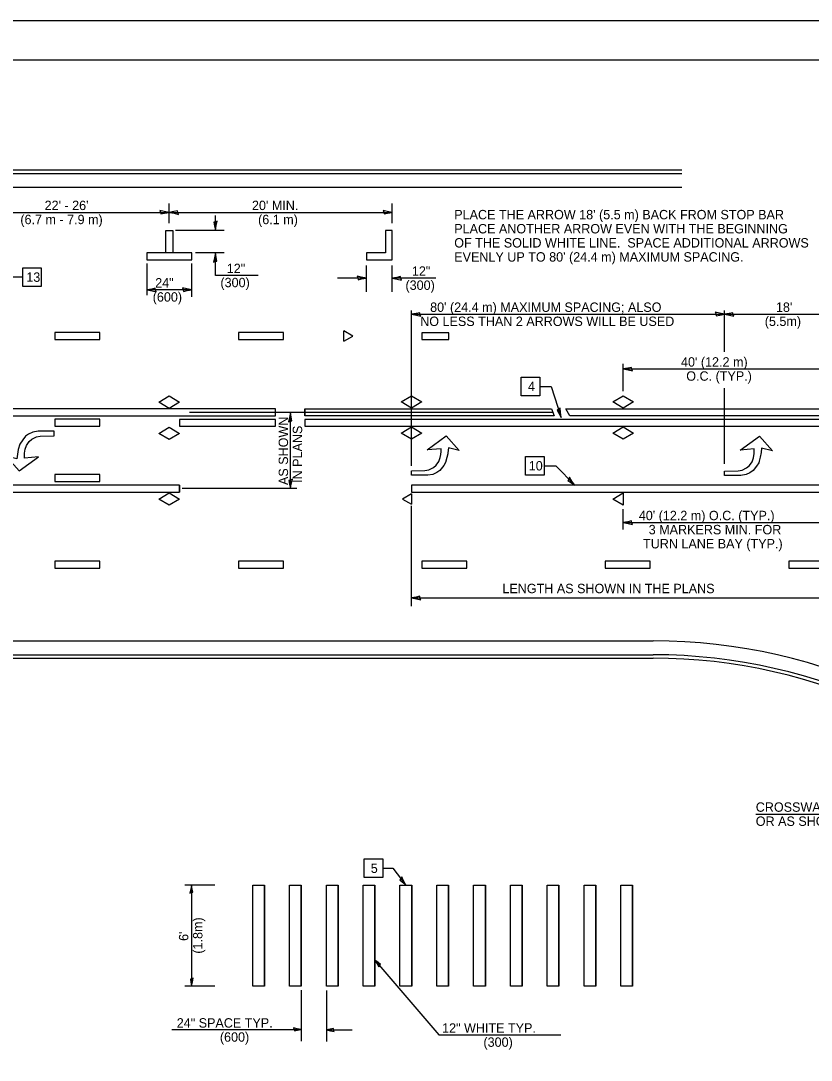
# Model space of a CAD drawing. Extents: x 100068 to 100255, y 99000 to 99022.
# Drawn here: x 100137.55 to 100147.65, y 99008.73 to 99022 of the extents above; entities that cross this region are included whole.
import ezdxf

# ---------------------------------------------------------------- set-up
doc = ezdxf.new("R2010")
doc.units = 0
for name, color, linetype in [('Design_PR_PMK Solid Line', 7, 'Continuous'), ('Design_PR_PMK Symbols', 7, 'Continuous'), ('Design_PR_Reflective Markers', 7, 'Continuous'), ('Design_PR_Roadway Dimensions', 7, 'Continuous'), ('Design_PR_Roadway Notes', 7, 'Continuous'), ('ROW_PR_Notes', 7, 'Continuous'), ('Sheets_50 Reference Boundary', 7, 'Continuous'), ('Sheets_General Details', 7, 'Continuous'), ('Sheets_Printer Plotting Border', 7, 'Continuous'), ('Topo_EOP', 7, 'Continuous')]:
    doc.layers.add(name, color=color, linetype=linetype)

msp = doc.modelspace()

# ---------------------------------------------------------------- linework, layer by layer
at = {"layer": 'Design_PR_PMK Solid Line'}
for p, q in [((100144.563, 99016.955), (100144.515, 99017.043)), ((100142.541, 99016.07), (100142.541, 99015.982))]:
    msp.add_line(p, q, dxfattribs=at)
at = {"layer": 'Design_PR_PMK Symbols'}
for p, q in [((100140.084, 99016.999), (100139.704, 99016.999)), ((100141.18, 99017.043), (100141.18, 99016.955)), ((100137.987, 99016.116), (100138.562, 99016.116)), ((100139.578, 99016.07), (100139.578, 99015.982))]:
    msp.add_line(p, q, dxfattribs=at)
for points in [[(100139.402, 99019.323), (100139.491, 99019.323), (100139.491, 99019.035), (100139.402, 99019.035)], [(100141.965, 99019.035), (100141.965, 99018.947), (100142.296, 99018.947), (100142.296, 99019.323), (100142.208, 99019.323), (100142.208, 99019.035)], [(100139.734, 99019.035), (100139.159, 99019.035), (100139.159, 99018.947), (100139.734, 99018.947)], [(100138.562, 99018.018), (100137.987, 99018.018), (100137.987, 99017.929), (100138.562, 99017.929)], [(100140.331, 99017.929), (100140.906, 99017.929), (100140.906, 99018.018), (100140.331, 99018.018)], [(100142.675, 99017.929), (100143.018, 99017.929), (100143.018, 99018.017), (100142.675, 99018.017)], [(100139.312, 99017.13), (100139.445, 99017.209), (100139.577, 99017.13), (100139.445, 99017.051)], [(100142.408, 99017.133), (100142.542, 99017.212), (100142.673, 99017.133), (100142.542, 99017.053)], [(100145.114, 99017.133), (100145.248, 99017.212), (100145.379, 99017.134), (100145.248, 99017.054)], [(100140.805, 99017.043), (100130.476, 99017.043), (100130.476, 99016.957), (100140.805, 99016.957)], [(100141.18, 99016.955), (100141.18, 99017.043), (100144.331, 99017.043), (100144.366, 99016.955)], [(100144.563, 99016.955), (100144.515, 99017.043), (100148.058, 99017.043), (100148.058, 99016.955)], [(100137.987, 99016.824), (100138.562, 99016.824), (100138.562, 99016.912), (100137.987, 99016.912)], [(100139.312, 99016.732), (100139.445, 99016.811), (100139.577, 99016.732), (100139.445, 99016.653)], [(100139.578, 99016.822), (100140.805, 99016.822), (100140.805, 99016.91), (100139.578, 99016.91)], [(100141.18, 99016.822), (100148.058, 99016.822), (100148.058, 99016.91), (100141.18, 99016.91)], [(100142.409, 99016.735), (100142.542, 99016.814), (100142.674, 99016.736), (100142.543, 99016.656)], [(100145.114, 99016.735), (100145.248, 99016.814), (100145.379, 99016.736), (100145.248, 99016.656)], [(100137.365, 99016.441), (100137.53, 99016.254), (100137.776, 99016.433), (100137.597, 99016.417), (100137.598, 99016.477), (100137.606, 99016.53), (100137.623, 99016.579), (100137.658, 99016.626), (100137.692, 99016.656), (100137.751, 99016.686), (100137.8, 99016.697), (100137.975, 99016.7), (100137.976, 99016.758), (100137.771, 99016.758), (100137.703, 99016.746), (100137.65, 99016.722), (100137.611, 99016.694), (100137.575, 99016.648), (100137.537, 99016.593), (100137.518, 99016.524), (100137.509, 99016.466), (100137.501, 99016.405)], [(100142.74, 99016.52), (100142.986, 99016.699), (100143.151, 99016.512), (100143.015, 99016.548), (100143.006, 99016.483), (100143.005, 99016.47), (100142.995, 99016.425), (100142.978, 99016.359), (100142.954, 99016.323), (100142.904, 99016.259), (100142.867, 99016.232), (100142.813, 99016.208), (100142.75, 99016.196), (100142.54, 99016.196), (100142.541, 99016.254), (100142.714, 99016.256), (100142.764, 99016.267), (100142.822, 99016.295), (100142.857, 99016.325), (100142.892, 99016.372), (100142.91, 99016.422), (100142.915, 99016.46), (100142.919, 99016.499), (100142.919, 99016.536)], [(100146.742, 99016.517), (100146.987, 99016.696), (100147.152, 99016.509), (100147.015, 99016.545), (100147.008, 99016.486), (100146.998, 99016.427), (100146.985, 99016.377), (100146.979, 99016.356), (100146.948, 99016.311), (100146.907, 99016.257), (100146.866, 99016.228), (100146.817, 99016.206), (100146.749, 99016.192), (100146.54, 99016.193), (100146.542, 99016.251), (100146.717, 99016.254), (100146.767, 99016.264), (100146.823, 99016.292), (100146.86, 99016.323), (100146.893, 99016.37), (100146.911, 99016.419), (100146.919, 99016.475), (100146.92, 99016.534)], [(100137.987, 99016.116), (100138.562, 99016.116), (100138.562, 99016.205), (100137.987, 99016.205)], [(100139.578, 99016.072), (100130.476, 99016.072), (100130.476, 99015.982), (100139.578, 99015.982)], [(100142.541, 99015.982), (100148.058, 99015.982), (100148.058, 99016.07), (100142.541, 99016.07)], [(100139.312, 99015.892), (100139.446, 99015.971), (100139.577, 99015.892), (100139.446, 99015.813)], [(100145.112, 99015.893), (100145.246, 99015.971), (100145.246, 99015.816)], [(100138.562, 99015.099), (100137.987, 99015.099), (100137.987, 99015.011), (100138.562, 99015.011)], [(100140.331, 99015.011), (100140.906, 99015.011), (100140.906, 99015.099), (100140.331, 99015.099)], [(100142.675, 99015.011), (100143.249, 99015.011), (100143.249, 99015.099), (100142.675, 99015.099)], [(100145.593, 99015.099), (100145.018, 99015.099), (100145.018, 99015.011), (100145.593, 99015.011)], [(100147.362, 99015.011), (100147.937, 99015.011), (100147.937, 99015.099), (100147.362, 99015.099)]]:
    msp.add_lwpolyline(points, close=True, dxfattribs=at)
at = {"layer": 'Design_PR_Reflective Markers'}
for p, q in [((100141.792, 99017.974), (100141.679, 99018.039)), ((100141.679, 99017.909), (100141.679, 99018.039)), ((100141.679, 99017.909), (100141.792, 99017.974)), ((100142.541, 99015.959), (100142.428, 99015.893)), ((100142.428, 99015.893), (100142.541, 99015.828)), ((100142.541, 99015.959), (100142.541, 99015.828))]:
    msp.add_line(p, q, dxfattribs=at)
at = {"layer": 'Design_PR_Roadway Notes'}
for p, q in [((100139.446, 99019.414), (100139.446, 99019.667)), ((100142.296, 99019.414), (100142.296, 99019.667)), ((100137.103, 99019.553), (100139.446, 99019.553)), ((100139.446, 99019.553), (100142.296, 99019.553)), ((100140.036, 99019.323), (100140.036, 99019.513)), ((100140.149, 99019.323), (100139.528, 99019.323)), ((100140.149, 99019.035), (100139.781, 99019.035)), ((100140.036, 99018.748), (100140.036, 99019.035)), ((100139.164, 99018.496), (100139.164, 99018.902)), ((100139.734, 99018.477), (100139.734, 99018.902)), ((100141.965, 99018.541), (100141.965, 99018.875)), ((100142.296, 99018.541), (100142.296, 99018.875)), ((100137.575, 99018.727), (100137.428, 99018.727)), ((100140.584, 99018.748), (100140.036, 99018.748)), ((100141.965, 99018.714), (100141.597, 99018.714)), ((100142.853, 99018.714), (100142.296, 99018.714)), ((100139.734, 99018.564), (100139.164, 99018.564)), ((100142.541, 99016.319), (100142.541, 99018.301)), ((100142.541, 99018.253), (100146.542, 99018.253)), ((100146.542, 99017.772), (100146.542, 99018.301)), ((100146.542, 99018.253), (100148.058, 99018.253)), ((100145.246, 99017.27), (100145.246, 99017.621)), ((100145.246, 99017.554), (100147.819, 99017.554)), ((100144.182, 99017.331), (100144.326, 99017.331)), ((100144.326, 99017.331), (100144.454, 99016.935)), ((100146.542, 99016.342), (100146.542, 99017.308)), ((100144.349, 99016.999), (100140.084, 99016.999)), ((100140.995, 99016.026), (100140.995, 99016.999)), ((100144.236, 99016.318), (100144.384, 99016.318)), ((100144.384, 99016.318), (100144.628, 99016.07)), ((100141.079, 99016.026), (100139.611, 99016.026)), ((100142.541, 99014.526), (100142.541, 99015.805)), ((100145.246, 99015.504), (100145.246, 99015.765)), ((100145.246, 99015.593), (100147.819, 99015.593)), ((100142.541, 99014.631), (100148.058, 99014.631)), ((100146.94, 99011.87), (100149.916, 99011.87)), ((100142.175, 99011.179), (100142.304, 99011.179)), ((100142.304, 99011.179), (100142.47, 99010.961)), ((100140.029, 99010.961), (100139.646, 99010.961)), ((100139.733, 99010.961), (100139.733, 99009.674)), ((100142.075, 99010.007), (100142.893, 99009.053)), ((100140.029, 99009.674), (100139.646, 99009.674)), ((100141.134, 99009.621), (100141.134, 99008.97)), ((100141.455, 99009.617), (100141.455, 99008.967)), ((100139.48, 99009.12), (100141.134, 99009.12)), ((100141.455, 99009.115), (100141.782, 99009.115)), ((100142.893, 99009.053), (100144.448, 99009.053))]:
    msp.add_line(p, q, dxfattribs=at)
for points in [[(100139.328, 99019.578), (100139.337, 99019.555), (100139.341, 99019.533), (100139.387, 99019.543), (100139.446, 99019.553), (100139.383, 99019.565)], [(100139.565, 99019.528), (100139.555, 99019.551), (100139.552, 99019.573), (100139.506, 99019.563), (100139.446, 99019.553), (100139.51, 99019.542)], [(100142.178, 99019.578), (100142.187, 99019.555), (100142.191, 99019.533), (100142.237, 99019.543), (100142.296, 99019.553), (100142.233, 99019.565)], [(100140.061, 99019.441), (100140.038, 99019.432), (100140.016, 99019.428), (100140.026, 99019.382), (100140.036, 99019.323), (100140.048, 99019.386)], [(100140.011, 99018.917), (100140.034, 99018.926), (100140.056, 99018.93), (100140.047, 99018.976), (100140.036, 99019.035), (100140.025, 99018.972)], [(100137.575, 99018.609), (100137.575, 99018.846), (100137.812, 99018.846), (100137.812, 99018.609)], [(100141.846, 99018.739), (100141.855, 99018.716), (100141.859, 99018.694), (100141.905, 99018.703), (100141.965, 99018.714), (100141.901, 99018.725)], [(100142.415, 99018.689), (100142.405, 99018.712), (100142.402, 99018.734), (100142.356, 99018.724), (100142.296, 99018.714), (100142.36, 99018.702)], [(100139.282, 99018.539), (100139.273, 99018.562), (100139.269, 99018.584), (100139.223, 99018.575), (100139.164, 99018.564), (100139.227, 99018.553)], [(100139.615, 99018.589), (100139.625, 99018.566), (100139.628, 99018.544), (100139.674, 99018.554), (100139.734, 99018.564), (100139.67, 99018.576)], [(100142.66, 99018.228), (100142.65, 99018.251), (100142.647, 99018.273), (100142.601, 99018.263), (100142.541, 99018.253), (100142.605, 99018.242)], [(100146.423, 99018.278), (100146.433, 99018.255), (100146.436, 99018.233), (100146.482, 99018.243), (100146.542, 99018.253), (100146.478, 99018.265)], [(100146.66, 99018.228), (100146.651, 99018.251), (100146.647, 99018.273), (100146.601, 99018.263), (100146.542, 99018.253), (100146.605, 99018.242)], [(100145.365, 99017.529), (100145.355, 99017.552), (100145.352, 99017.574), (100145.306, 99017.564), (100145.246, 99017.554), (100145.31, 99017.543)], [(100143.944, 99017.212), (100143.944, 99017.449), (100144.182, 99017.449), (100144.182, 99017.212)], [(100140.97, 99016.88), (100140.993, 99016.89), (100141.015, 99016.894), (100141.005, 99016.939), (100140.995, 99016.999), (100140.983, 99016.935)], [(100144.441, 99017.056), (100144.422, 99017.039), (100144.402, 99017.029), (100144.426, 99016.988), (100144.454, 99016.935), (100144.445, 99016.999)], [(100143.998, 99016.199), (100143.998, 99016.437), (100144.236, 99016.437), (100144.236, 99016.199)], [(100141.02, 99016.145), (100140.997, 99016.135), (100140.975, 99016.131), (100140.985, 99016.085), (100140.995, 99016.026), (100141.006, 99016.089)], [(100144.562, 99016.172), (100144.553, 99016.149), (100144.54, 99016.131), (100144.579, 99016.105), (100144.628, 99016.07), (100144.592, 99016.123)], [(100145.365, 99015.568), (100145.355, 99015.591), (100145.352, 99015.613), (100145.306, 99015.603), (100145.246, 99015.593), (100145.31, 99015.581)], [(100142.66, 99014.606), (100142.65, 99014.629), (100142.647, 99014.651), (100142.601, 99014.641), (100142.541, 99014.631), (100142.605, 99014.619)], [(100141.937, 99011.061), (100141.937, 99011.298), (100142.175, 99011.298), (100142.175, 99011.061)], [(100139.712, 99010.861), (100139.732, 99010.869), (100139.75, 99010.872), (100139.742, 99010.911), (100139.733, 99010.961), (100139.724, 99010.907)], [(100142.418, 99011.07), (100142.406, 99011.049), (100142.391, 99011.033), (100142.426, 99011.002), (100142.47, 99010.961), (100142.441, 99011.018)], [(100142.124, 99009.918), (100142.133, 99009.936), (100142.145, 99009.951), (100142.114, 99009.975), (100142.075, 99010.007), (100142.102, 99009.96)], [(100139.754, 99009.774), (100139.735, 99009.766), (100139.717, 99009.763), (100139.725, 99009.724), (100139.733, 99009.674), (100139.743, 99009.727)], [(100141.034, 99009.141), (100141.042, 99009.122), (100141.046, 99009.104), (100141.084, 99009.112), (100141.134, 99009.12), (100141.081, 99009.13)], [(100141.555, 99009.094), (100141.547, 99009.113), (100141.544, 99009.132), (100141.505, 99009.124), (100141.455, 99009.115), (100141.508, 99009.105)]]:
    msp.add_lwpolyline(points, close=True, dxfattribs=at)
at = {"layer": 'ROW_PR_Notes'}
for p, q in [((100140.514, 99009.674), (100140.514, 99010.961)), ((100140.514, 99009.674), (100140.514, 99010.961)), ((100140.664, 99009.674), (100140.664, 99010.961)), ((100140.664, 99009.674), (100140.664, 99010.961)), ((100140.985, 99009.674), (100140.985, 99010.961)), ((100140.985, 99009.674), (100140.985, 99010.961)), ((100141.134, 99009.674), (100141.134, 99010.961)), ((100141.134, 99009.674), (100141.134, 99010.961)), ((100141.455, 99009.674), (100141.455, 99010.961)), ((100141.455, 99009.674), (100141.455, 99010.961)), ((100141.605, 99009.674), (100141.605, 99010.961)), ((100141.605, 99009.674), (100141.605, 99010.961)), ((100141.925, 99009.674), (100141.925, 99010.961)), ((100141.925, 99009.674), (100141.925, 99010.961)), ((100142.075, 99009.674), (100142.075, 99010.961)), ((100142.075, 99009.674), (100142.075, 99010.961)), ((100142.395, 99009.674), (100142.395, 99010.961)), ((100142.395, 99009.674), (100142.395, 99010.961)), ((100142.545, 99009.674), (100142.545, 99010.961)), ((100142.545, 99009.674), (100142.545, 99010.961)), ((100142.866, 99009.674), (100142.866, 99010.961)), ((100142.866, 99009.674), (100142.866, 99010.961)), ((100143.015, 99009.674), (100143.015, 99010.961)), ((100143.015, 99009.674), (100143.015, 99010.961)), ((100143.336, 99009.674), (100143.336, 99010.961)), ((100143.336, 99009.674), (100143.336, 99010.961)), ((100143.486, 99009.674), (100143.486, 99010.961)), ((100143.486, 99009.674), (100143.486, 99010.961)), ((100143.806, 99009.674), (100143.806, 99010.961)), ((100143.806, 99009.674), (100143.806, 99010.961)), ((100143.956, 99009.674), (100143.956, 99010.961)), ((100143.956, 99009.674), (100143.956, 99010.961)), ((100144.276, 99009.674), (100144.276, 99010.961)), ((100144.276, 99009.674), (100144.276, 99010.961)), ((100144.426, 99009.674), (100144.426, 99010.961)), ((100144.426, 99009.674), (100144.426, 99010.961)), ((100144.747, 99009.674), (100144.747, 99010.961)), ((100144.747, 99009.674), (100144.747, 99010.961)), ((100144.896, 99009.674), (100144.896, 99010.961)), ((100144.896, 99009.674), (100144.896, 99010.961)), ((100145.217, 99009.674), (100145.217, 99010.961)), ((100145.217, 99009.674), (100145.217, 99010.961)), ((100145.367, 99009.674), (100145.367, 99010.961)), ((100145.367, 99009.674), (100145.367, 99010.961))]:
    msp.add_line(p, q, dxfattribs=at)
for points in [[(100140.514, 99010.961), (100140.664, 99010.961), (100140.664, 99009.674), (100140.514, 99009.674)], [(100140.514, 99010.961), (100140.664, 99010.961), (100140.664, 99009.674), (100140.514, 99009.674)], [(100140.985, 99010.961), (100141.134, 99010.961), (100141.134, 99009.674), (100140.985, 99009.674)], [(100140.985, 99010.961), (100141.134, 99010.961), (100141.134, 99009.674), (100140.985, 99009.674)], [(100141.455, 99010.961), (100141.605, 99010.961), (100141.605, 99009.674), (100141.455, 99009.674)], [(100141.455, 99010.961), (100141.605, 99010.961), (100141.605, 99009.674), (100141.455, 99009.674)], [(100141.925, 99010.961), (100142.075, 99010.961), (100142.075, 99009.674), (100141.925, 99009.674)], [(100141.925, 99010.961), (100142.075, 99010.961), (100142.075, 99009.674), (100141.925, 99009.674)], [(100142.395, 99010.961), (100142.545, 99010.961), (100142.545, 99009.674), (100142.395, 99009.674)], [(100142.395, 99010.961), (100142.545, 99010.961), (100142.545, 99009.674), (100142.395, 99009.674)], [(100142.866, 99010.961), (100143.015, 99010.961), (100143.015, 99009.674), (100142.866, 99009.674)], [(100142.866, 99010.961), (100143.015, 99010.961), (100143.015, 99009.674), (100142.866, 99009.674)], [(100143.336, 99010.961), (100143.486, 99010.961), (100143.486, 99009.674), (100143.336, 99009.674)], [(100143.336, 99010.961), (100143.486, 99010.961), (100143.486, 99009.674), (100143.336, 99009.674)], [(100143.806, 99010.961), (100143.956, 99010.961), (100143.956, 99009.674), (100143.806, 99009.674)], [(100143.806, 99010.961), (100143.956, 99010.961), (100143.956, 99009.674), (100143.806, 99009.674)], [(100144.276, 99010.961), (100144.426, 99010.961), (100144.426, 99009.674), (100144.276, 99009.674)], [(100144.276, 99010.961), (100144.426, 99010.961), (100144.426, 99009.674), (100144.276, 99009.674)], [(100144.747, 99010.961), (100144.896, 99010.961), (100144.896, 99009.674), (100144.747, 99009.674)], [(100144.747, 99010.961), (100144.896, 99010.961), (100144.896, 99009.674), (100144.747, 99009.674)], [(100145.217, 99010.961), (100145.367, 99010.961), (100145.367, 99009.674), (100145.217, 99009.674)], [(100145.217, 99010.961), (100145.367, 99010.961), (100145.367, 99009.674), (100145.217, 99009.674)]]:
    msp.add_lwpolyline(points, close=True, dxfattribs=at)
at = {"layer": 'Sheets_50 Reference Boundary'}
msp.add_lwpolyline([(100121, 99021.5), (100152.5, 99021.5), (100152.5, 99001.5), (100121, 99001.5)], close=True, dxfattribs=at)
at = {"layer": 'Sheets_General Details'}
msp.add_line((100153, 99022), (100119, 99022), dxfattribs=at)
msp.add_lwpolyline([(100121, 99021.5), (100152.5, 99021.5), (100152.5, 99000.5), (100121, 99000.5)], close=True, dxfattribs=at)
at = {"layer": 'Sheets_Printer Plotting Border'}
msp.add_lwpolyline([(100119, 99000), (100153, 99000), (100153, 99022), (100119, 99022)], close=True, dxfattribs=at)
at = {"layer": 'Topo_EOP'}
for p, q in [((100135.014, 99020.096), (100145.995, 99020.096)), ((100135.014, 99020.052), (100145.995, 99020.052)), ((100135.014, 99019.875), (100145.995, 99019.875)), ((100123.394, 99014.082), (100145.631, 99014.082)), ((100123.394, 99013.905), (100145.631, 99013.905)), ((100123.394, 99013.861), (100145.631, 99013.861))]:
    msp.add_line(p, q, dxfattribs=at)
for radius in [7.125, 6.948, 6.904]:
    msp.add_arc((100145.631, 99006.957), radius, 38.8918, 90, dxfattribs=at)

# ---------------------------------------------------------------- texts
at = {"layer": 'Design_PR_Roadway Dimensions'}
for s, p in [("22' - 26'", (100137.855, 99019.583)), ("20' MIN.", (100140.504, 99019.583)), ("PLACE THE ARROW 18' (5.5 m) BACK FROM STOP BAR", (100143.088, 99019.465)), ('(6.7 m - 7.9 m)', (100137.545, 99019.403)), ('(6.1 m)', (100140.582, 99019.403)), ('PLACE ANOTHER ARROW EVEN WITH THE BEGINNING', (100143.088, 99019.285)), ('OF THE SOLID WHITE LINE.  SPACE ADDITIONAL ARROWS', (100143.088, 99019.105)), ("EVENLY UP TO 80' (24.4 m) MAXIMUM SPACING.", (100143.088, 99018.925)), ('12"', (100140.182, 99018.778)), ('12"', (100142.547, 99018.744)), ('24"', (100139.268, 99018.594)), ('(300)', (100140.101, 99018.598)), ('(300)', (100142.465, 99018.564)), ('(600)', (100139.236, 99018.414)), ("80' (24.4 m) MAXIMUM SPACING; ALSO", (100142.78, 99018.283)), ("18'", (100147.198, 99018.283)), ('NO LESS THAN 2 ARROWS WILL BE USED', (100142.653, 99018.103)), ('(5.5m)', (100147.055, 99018.103)), ("40' (12.2 m)", (100145.985, 99017.584)), ('O.C. (TYP.)', (100146.052, 99017.404)), ("40' (12.2 m) O.C. (TYP.)", (100145.446, 99015.623)), ('3 MARKERS MIN. FOR', (100145.572, 99015.443)), ('TURN LANE BAY (TYP.)', (100145.5, 99015.263)), ('LENGTH AS SHOWN IN THE PLANS', (100143.703, 99014.691)), ("CROSSWALK WIDTH 6' (1.8m)", (100146.94, 99011.9)), ('OR AS SHOWN IN THE PLANS', (100146.94, 99011.72)), ('24" SPACE TYP.', (100139.543, 99009.144)), ('12" WHITE TYP.', (100142.933, 99009.079)), ('(600)', (100140.094, 99008.964)), ('(300)', (100143.461, 99008.899))]:
    msp.add_text(s, height=0.12, dxfattribs=at).set_placement(p)
for s, p in [('AS SHOWN', (100140.965, 99016.072)), ('IN PLANS', (100141.145, 99016.099)), ('(1.8m)', (100139.871, 99010.088)), ("6'", (100139.691, 99010.251))]:
    msp.add_text(s, height=0.12, rotation=90, dxfattribs=at).set_placement(p)
at = {"layer": 'Design_PR_Roadway Notes'}
for s, p in [('13', (100137.621, 99018.667)), ('4', (100144.029, 99017.271)), ('10', (100144.04, 99016.258)), ('5', (100142.022, 99011.119))]:
    msp.add_text(s, height=0.12, dxfattribs=at).set_placement(p)

doc.saveas('drawing.dxf')
